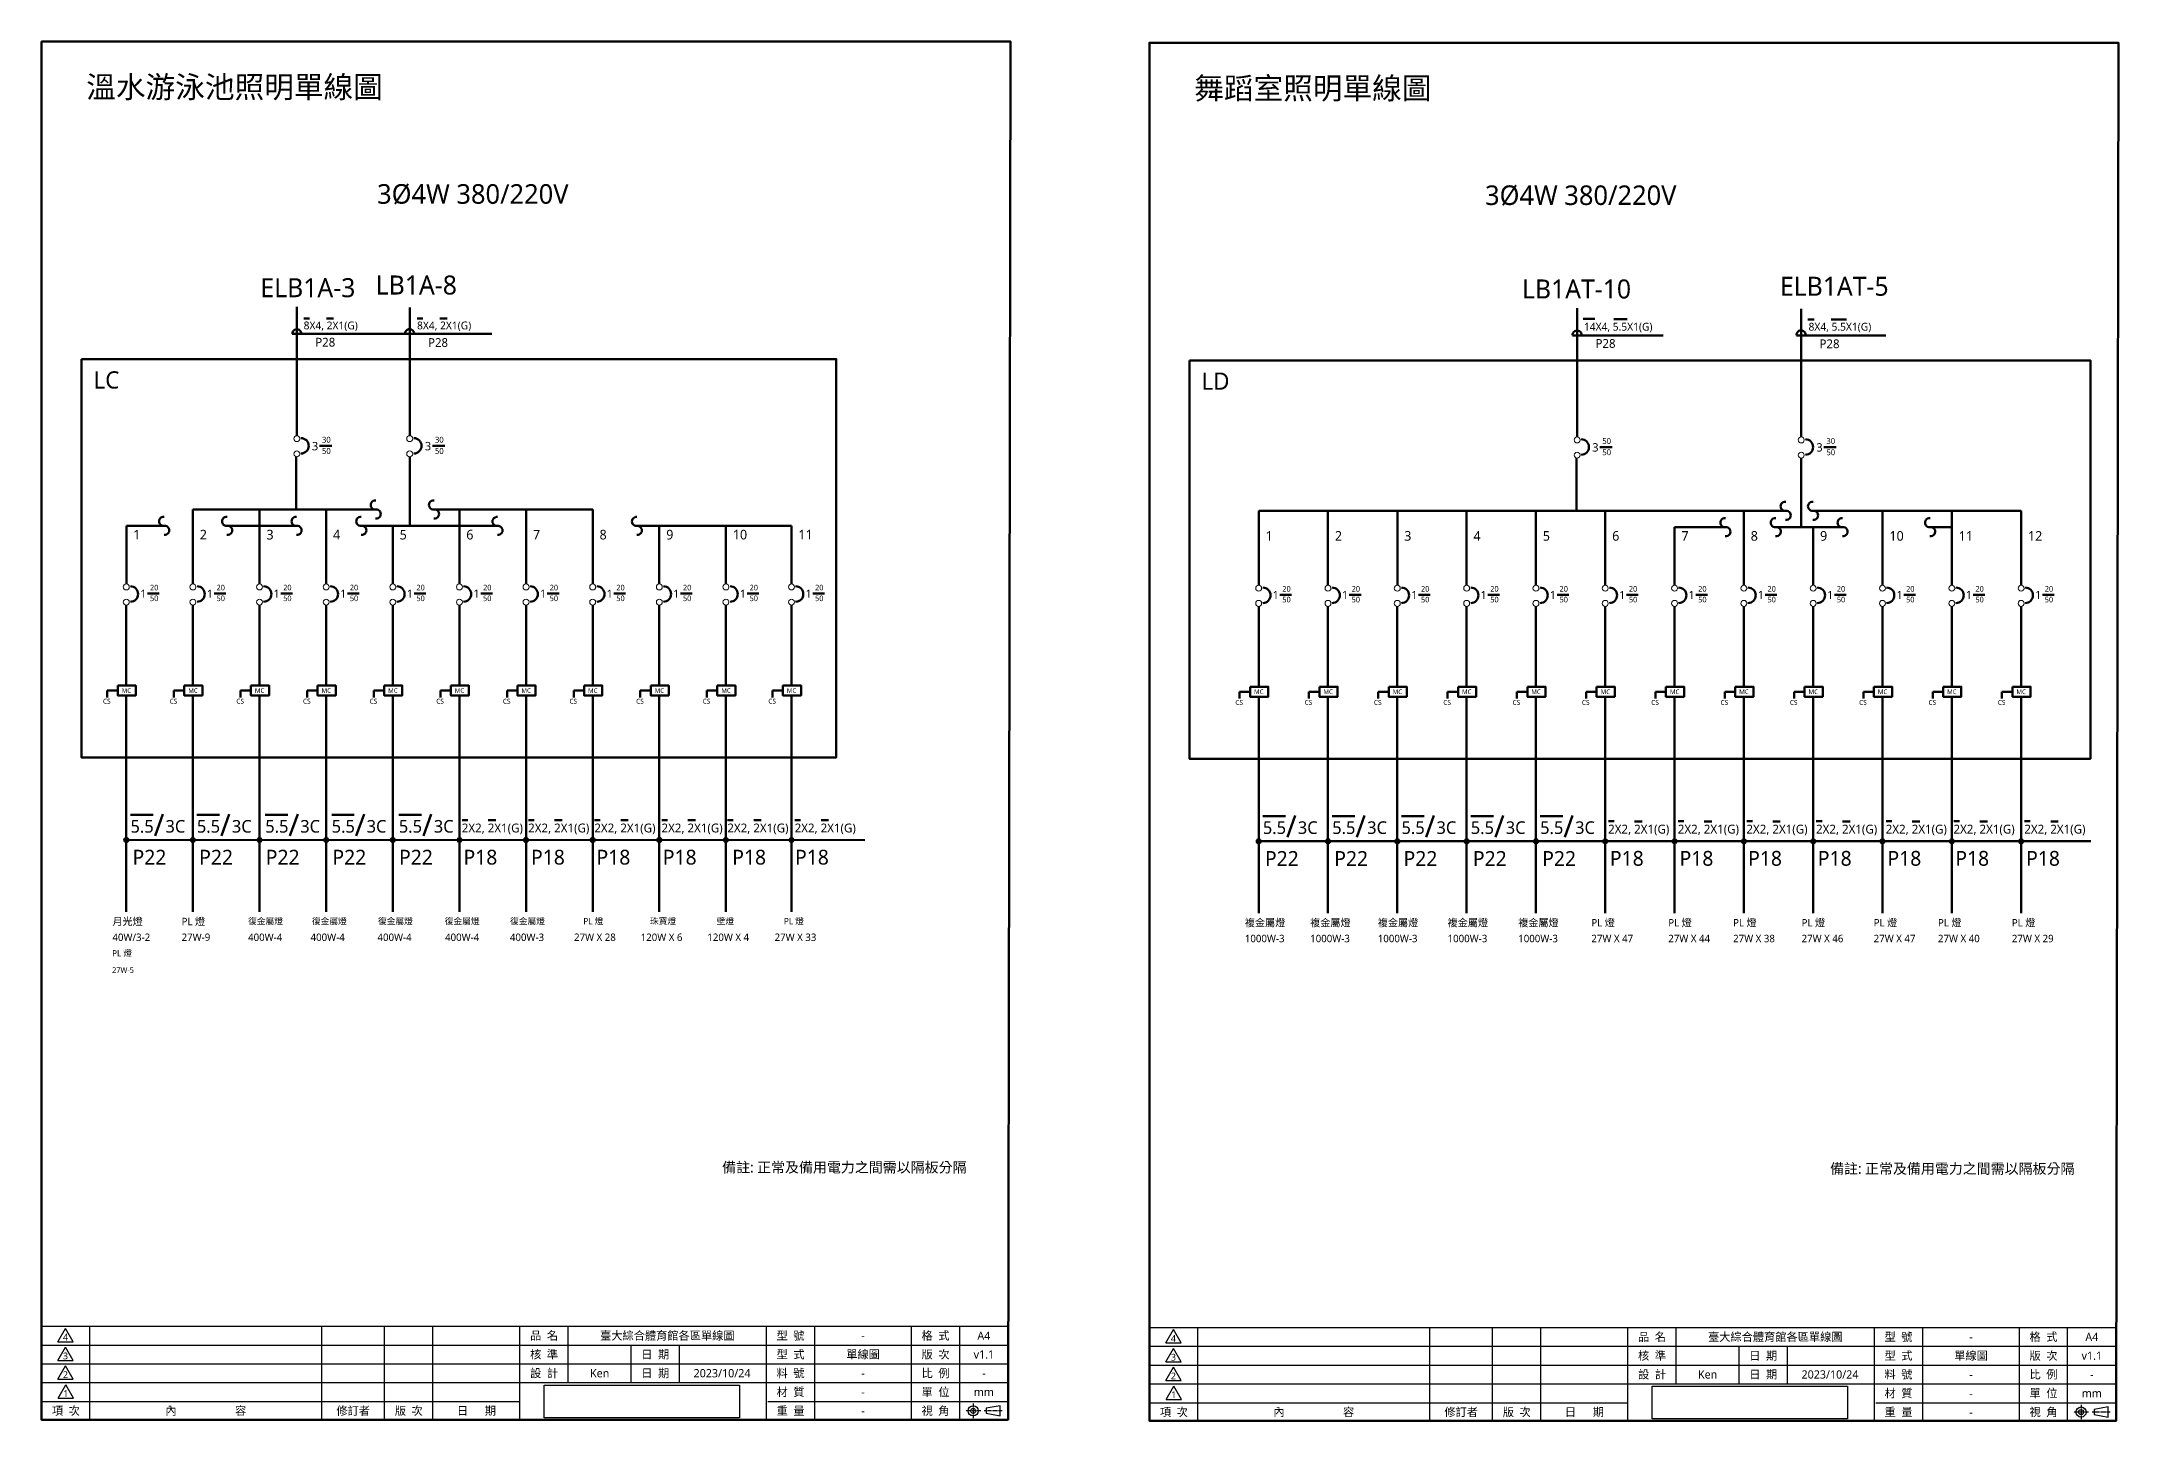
# Model space of a CAD drawing. Header units: millimetres. Extents: x 1426 to 1857, y 85 to 997.
# Drawn here: x 1426.5 to 1856.3, y 85.2 to 370.8 of the extents above; entities that cross this region are included whole.
import ezdxf
from ezdxf.enums import TextEntityAlignment as Align

# ---------------------------------------------------------------- set-up
doc = ezdxf.new("R2010")
doc.units = ezdxf.units.MM
doc.linetypes.add('CENTER2', pattern=[1.125, 0.75, -0.125, 0.125, -0.125])
doc.linetypes.add('SLD-實線', pattern=[0])
for name, color, linetype in [('PDF_文字', 251, 'Continuous'), ('小中心線', 2, 'CENTER2'), ('框+線+文字', 7, 'Continuous')]:
    doc.layers.add(name, color=color, linetype=linetype)
doc.layers.add('電力線示意', color=1, linetype='Continuous', lineweight=50)
doc.styles.add('PDF Arial', font='arial.ttf')
doc.styles.get("Standard").update_dxf_attribs({"font": ''})
doc.styles.get('Standard').set_extended_font_data('Microsoft JhengHei')
picture_1 = doc.add_image_def('image1.jpg', size_in_pixel=(2731, 456))

# ---------------------------------------------------------------- blocks, each defined once
blk = doc.blocks.new('A$C8cc65e2c')
at = {"layer": '電力線示意', "color": 7, "lineweight": 211}
for p, q in [((0, 0), (-2.18, 0)), ((-2.18, 0), (-2.18, -1.39))]:
    blk.add_line(p, q, dxfattribs=at)
blk.add_text('CS', height=1.01, dxfattribs=at).set_placement((-3.05, -2.69))

msp = doc.modelspace()

# ---------------------------------------------------------------- hatches: boundary and pattern name
at = {"layer": '電力線示意', "lineweight": 211}
h = msp.add_hatch(color=7, dxfattribs=at)
h.dxf.hatch_style = 1
h.paths.add_polyline_path([(1444.44, 205.56, 1), (1443.62, 205.56, 1)])
h = msp.add_hatch(color=7, dxfattribs=at)
h.dxf.hatch_style = 1
h.paths.add_polyline_path([(1458.23, 205.56, 1), (1457.41, 205.56, 1)])
h = msp.add_hatch(color=7, dxfattribs=at)
h.dxf.hatch_style = 1
h.paths.add_polyline_path([(1472.01, 205.56, 1), (1471.19, 205.56, 1)])
h = msp.add_hatch(color=7, dxfattribs=at)
h.dxf.hatch_style = 1
h.paths.add_polyline_path([(1485.81, 205.56, 1), (1484.99, 205.56, 1)])
h = msp.add_hatch(color=7, dxfattribs=at)
h.dxf.hatch_style = 1
h.paths.add_polyline_path([(1499.59, 205.56, 1), (1498.77, 205.56, 1)])
h = msp.add_hatch(color=7, dxfattribs=at)
h.dxf.hatch_style = 1
h.paths.add_polyline_path([(1513.37, 205.56, 1), (1512.55, 205.56, 1)])
h = msp.add_hatch(color=7, dxfattribs=at)
h.dxf.hatch_style = 1
h.paths.add_polyline_path([(1527.16, 205.56, 1), (1526.34, 205.56, 1)])
h = msp.add_hatch(color=7, dxfattribs=at)
h.dxf.hatch_style = 1
h.paths.add_polyline_path([(1540.95, 205.56, 1), (1540.13, 205.56, 1)])
h = msp.add_hatch(color=7, dxfattribs=at)
h.dxf.hatch_style = 1
h.paths.add_polyline_path([(1554.73, 205.56, 1), (1553.92, 205.56, 1)])
h = msp.add_hatch(color=7, dxfattribs=at)
h.dxf.hatch_style = 1
h.paths.add_polyline_path([(1568.52, 205.56, 1), (1567.7, 205.56, 1)])
h = msp.add_hatch(color=7, dxfattribs=at)
h.dxf.hatch_style = 1
h.paths.add_polyline_path([(1582.09, 205.56, 1), (1581.27, 205.56, 1)])
h = msp.add_hatch(color=7, dxfattribs=at)
h.dxf.hatch_style = 1
h.paths.add_polyline_path([(1678.77, 205.29, 1), (1677.95, 205.29, 1)])
h = msp.add_hatch(color=7, dxfattribs=at)
h.dxf.hatch_style = 1
h.paths.add_polyline_path([(1693.11, 205.29, 1), (1692.29, 205.29, 1)])
h = msp.add_hatch(color=7, dxfattribs=at)
h.dxf.hatch_style = 1
h.paths.add_polyline_path([(1707.45, 205.29, 1), (1706.63, 205.29, 1)])
h = msp.add_hatch(color=7, dxfattribs=at)
h.dxf.hatch_style = 1
h.paths.add_polyline_path([(1721.8, 205.29, 1), (1720.98, 205.29, 1)])
h = msp.add_hatch(color=7, dxfattribs=at)
h.dxf.hatch_style = 1
h.paths.add_polyline_path([(1736.14, 205.29, 1), (1735.32, 205.29, 1)])
h = msp.add_hatch(color=7, dxfattribs=at)
h.dxf.hatch_style = 1
h.paths.add_polyline_path([(1750.48, 205.29, 1), (1749.66, 205.29, 1)])
h = msp.add_hatch(color=7, dxfattribs=at)
h.dxf.hatch_style = 1
h.paths.add_polyline_path([(1764.82, 205.29, 1), (1764.01, 205.29, 1)])
h = msp.add_hatch(color=7, dxfattribs=at)
h.dxf.hatch_style = 1
h.paths.add_polyline_path([(1779.17, 205.29, 1), (1778.35, 205.29, 1)])
h = msp.add_hatch(color=7, dxfattribs=at)
h.dxf.hatch_style = 1
h.paths.add_polyline_path([(1793.51, 205.29, 1), (1792.69, 205.29, 1)])
h = msp.add_hatch(color=7, dxfattribs=at)
h.dxf.hatch_style = 1
h.paths.add_polyline_path([(1807.85, 205.29, 1), (1807.03, 205.29, 1)])
h = msp.add_hatch(color=7, dxfattribs=at)
h.dxf.hatch_style = 1
h.paths.add_polyline_path([(1822.2, 205.29, 1), (1821.38, 205.29, 1)])
h = msp.add_hatch(color=7, dxfattribs=at)
h.dxf.hatch_style = 1
h.paths.add_polyline_path([(1836.54, 205.29, 1), (1835.72, 205.29, 1)])

# ---------------------------------------------------------------- linework, layer by layer
at = {"lineweight": 30}
for p, q in [((1426.49, 85.51), (1426.49, 104.95)), ((1426.49, 104.95), (1626.49, 104.95)), ((1426.49, 85.51), (1426.49, 104.95)), ((1426.49, 85.51), (1426.49, 104.95)), ((1436.49, 85.51), (1436.49, 104.95)), ((1436.49, 85.51), (1436.49, 104.95)), ((1436.49, 85.51), (1436.49, 104.95)), ((1436.49, 85.51), (1436.49, 104.95)), ((1484.49, 85.51), (1484.49, 104.95)), ((1497.49, 85.51), (1497.49, 104.95)), ((1507.49, 85.51), (1507.49, 104.95)), ((1525.49, 85.51), (1525.49, 104.95)), ((1525.49, 85.51), (1525.49, 104.95)), ((1525.49, 85.51), (1525.49, 104.95)), ((1525.49, 85.51), (1525.49, 104.95)), ((1535.49, 93.28), (1535.49, 104.95)), ((1576.49, 85.51), (1576.49, 104.95)), ((1586.49, 85.51), (1586.49, 104.95)), ((1586.49, 85.51), (1586.49, 104.95)), ((1586.49, 85.51), (1586.49, 104.95)), ((1606.49, 85.51), (1606.49, 104.95)), ((1616.49, 85.51), (1616.49, 104.95)), ((1616.49, 85.51), (1616.49, 104.95)), ((1616.49, 85.51), (1616.49, 104.95)), ((1616.49, 85.51), (1616.49, 104.95)), ((1655.76, 85.25), (1655.76, 104.69)), ((1655.76, 104.69), (1855.76, 104.69)), ((1655.76, 85.25), (1655.76, 104.69)), ((1655.76, 85.25), (1655.76, 104.69)), ((1665.76, 85.25), (1665.76, 104.69)), ((1665.76, 85.25), (1665.76, 104.69)), ((1665.76, 85.25), (1665.76, 104.69)), ((1665.76, 85.25), (1665.76, 104.69)), ((1713.76, 85.25), (1713.76, 104.69)), ((1726.76, 85.25), (1726.76, 104.69)), ((1736.76, 85.25), (1736.76, 104.69)), ((1754.76, 85.25), (1754.76, 104.69)), ((1754.76, 85.25), (1754.76, 104.69)), ((1754.76, 85.25), (1754.76, 104.69)), ((1754.76, 85.25), (1754.76, 104.69)), ((1764.76, 93.02), (1764.76, 104.69)), ((1805.76, 85.25), (1805.76, 104.69)), ((1815.76, 85.25), (1815.76, 104.69)), ((1815.76, 85.25), (1815.76, 104.69)), ((1815.76, 85.25), (1815.76, 104.69)), ((1835.76, 85.25), (1835.76, 104.69)), ((1845.76, 85.25), (1845.76, 104.69)), ((1845.76, 85.25), (1845.76, 104.69)), ((1845.76, 85.25), (1845.76, 104.69)), ((1845.76, 85.25), (1845.76, 104.69)), ((1426.49, 101.06), (1626.49, 101.06)), ((1548.49, 93.28), (1548.49, 101.06)), ((1558.49, 93.28), (1558.49, 101.06)), ((1655.76, 100.8), (1855.76, 100.8)), ((1777.76, 93.02), (1777.76, 100.8)), ((1787.76, 93.02), (1787.76, 100.8)), ((1426.49, 97.17), (1626.49, 97.17)), ((1655.76, 96.91), (1855.76, 96.91)), ((1426.57, 93.28), (1571.51, 93.28)), ((1571.51, 93.28), (1626.49, 93.28)), ((1655.83, 93.02), (1800.77, 93.02)), ((1800.77, 93.02), (1855.76, 93.02)), ((1426.57, 89.39), (1525.49, 89.39)), ((1576.77, 89.39), (1626.49, 89.39)), ((1655.83, 89.13), (1754.76, 89.13)), ((1806.04, 89.13), (1855.76, 89.13))]:
    msp.add_line(p, q, dxfattribs=at)
at = {"lineweight": -3}
for p, q in [((1429.86, 101.75), (1431.45, 104.5)), ((1433.04, 101.75), (1431.45, 104.5)), ((1659.13, 101.49), (1660.72, 104.24)), ((1662.31, 101.49), (1660.72, 104.24)), ((1429.86, 101.75), (1433.04, 101.75)), ((1429.86, 97.86), (1431.45, 100.61)), ((1433.04, 97.86), (1431.45, 100.61)), ((1659.13, 101.49), (1662.31, 101.49)), ((1659.13, 97.6), (1660.72, 100.35)), ((1662.31, 97.6), (1660.72, 100.35)), ((1429.86, 97.86), (1433.04, 97.86)), ((1429.86, 93.97), (1431.45, 96.73)), ((1433.04, 93.97), (1431.45, 96.73)), ((1659.13, 97.6), (1662.31, 97.6)), ((1659.13, 93.71), (1660.72, 96.47)), ((1662.31, 93.71), (1660.72, 96.47)), ((1429.86, 93.97), (1433.04, 93.97)), ((1659.13, 93.71), (1662.31, 93.71))]:
    msp.add_line(p, q, dxfattribs=at)
at = {"color": 7, "lineweight": -3}
for p, q in [((1429.94, 90.08), (1431.53, 92.84)), ((1433.12, 90.08), (1431.53, 92.84)), ((1659.2, 89.82), (1660.8, 92.58)), ((1662.39, 89.82), (1660.8, 92.58)), ((1429.94, 90.08), (1433.12, 90.08)), ((1659.2, 89.82), (1662.39, 89.82))]:
    msp.add_line(p, q, dxfattribs=at)
at = {"color": 7, "linetype": 'SLD-實線', "lineweight": 0}
for centre in [(1479.32, 288.6), (1502.68, 288.6), (1744.25, 288.34), (1790.63, 288.34), (1479.32, 285.46), (1502.68, 285.46), (1744.25, 285.2), (1790.63, 285.2), (1444.03, 257.92), (1457.82, 257.92), (1471.6, 257.92), (1485.39, 257.92), (1499.18, 257.92), (1512.96, 257.92), (1526.75, 257.92), (1540.54, 257.92), (1554.33, 257.92), (1568.11, 257.92), (1581.68, 257.92), (1678.36, 257.66), (1692.7, 257.66), (1707.04, 257.66), (1721.39, 257.66), (1735.73, 257.66), (1750.07, 257.66), (1764.42, 257.66), (1778.76, 257.66), (1793.1, 257.66), (1807.44, 257.66), (1821.79, 257.66), (1836.13, 257.66), (1444.03, 254.78), (1457.82, 254.78), (1471.6, 254.78), (1485.39, 254.78), (1499.18, 254.78), (1512.96, 254.78), (1526.75, 254.78), (1540.54, 254.78), (1554.33, 254.78), (1568.11, 254.78), (1581.68, 254.78), (1678.36, 254.52), (1692.7, 254.52), (1707.04, 254.52), (1721.39, 254.52), (1735.73, 254.52), (1750.07, 254.52), (1764.42, 254.52), (1778.76, 254.52), (1793.1, 254.52), (1807.44, 254.52), (1821.79, 254.52), (1836.13, 254.52)]:
    msp.add_circle(centre, 0.613, dxfattribs=at)
at = {"layer": '小中心線', "color": 1}
for points in [[(1620.84, 87.45), (1617.7, 87.45)], [(1619.27, 88.95), (1619.27, 85.95)], [(1625.28, 87.45), (1621.56, 87.45)], [(1850.1, 87.19), (1846.97, 87.19)], [(1848.53, 88.69), (1848.53, 85.69)], [(1854.55, 87.19), (1850.82, 87.19)]]:
    msp.add_lwpolyline(points, dxfattribs=at)
at = {"layer": '框+線+文字', "color": 5}
for points in [[(1621.95, 86.93), (1624.89, 86.4), (1624.89, 88.5), (1621.95, 87.97)], [(1851.22, 86.67), (1854.16, 86.14), (1854.16, 88.24), (1851.22, 87.71)]]:
    msp.add_lwpolyline(points, close=True, dxfattribs=at)
for centre, radius in [((1619.27, 87.45), 1.05), ((1619.27, 87.45), 0.523), ((1848.53, 87.19), 1.05), ((1848.53, 87.19), 0.523)]:
    msp.add_circle(centre, radius, dxfattribs=at)
at = {"layer": '電力線示意', "color": 9, "lineweight": 50}
for p, q in [((1479.34, 315.87), (1479.32, 289.21)), ((1744.27, 315.61), (1744.25, 288.95)), ((1479.21, 284.86), (1479.19, 273.94)), ((1744.14, 284.59), (1744.13, 273.68))]:
    msp.add_line(p, q, dxfattribs=at)
at = {"layer": '電力線示意', "color": 7, "lineweight": 211}
for p, q in [((1502.67, 289.21), (1502.67, 315.72)), ((1790.61, 288.95), (1790.61, 315.46)), ((1478.37, 310.28), (1519.64, 310.28)), ((1480.78, 313.46), (1481.96, 313.46)), ((1485.45, 313.47), (1486.93, 313.47)), ((1504.25, 313.46), (1505.42, 313.46)), ((1508.91, 313.47), (1510.4, 313.47)), ((1743.3, 309.95), (1762.04, 309.95)), ((1745.53, 313.37), (1747.95, 313.37)), ((1751.84, 313.32), (1754.62, 313.32)), ((1789.66, 309.96), (1808.13, 309.96)), ((1792.01, 313.28), (1793.3, 313.28)), ((1796.8, 313.24), (1799.98, 313.24)), ((1484.02, 287.09), (1486.55, 287.09)), ((1502.67, 270.55), (1502.67, 284.85)), ((1507.39, 287.09), (1509.92, 287.09)), ((1748.95, 286.83), (1751.48, 286.83)), ((1790.61, 270.29), (1790.61, 284.59)), ((1795.33, 286.83), (1797.86, 286.83)), ((1457.82, 273.94), (1495.61, 273.94)), ((1457.82, 273.94), (1457.82, 258.53)), ((1471.61, 273.94), (1471.61, 258.53)), ((1485.39, 273.94), (1485.39, 258.53)), ((1507.57, 273.94), (1520.93, 273.94)), ((1512.97, 273.94), (1512.97, 258.53)), ((1520.93, 273.94), (1540.54, 273.94)), ((1526.75, 273.94), (1526.75, 258.53)), ((1540.54, 273.94), (1540.54, 258.53)), ((1678.36, 273.68), (1787.41, 273.68)), ((1678.36, 273.68), (1678.36, 258.27)), ((1692.7, 273.68), (1692.7, 258.27)), ((1707.05, 273.68), (1707.05, 258.27)), ((1721.39, 273.68), (1721.39, 258.27)), ((1735.73, 273.68), (1735.73, 258.27)), ((1750.07, 273.68), (1750.07, 258.27)), ((1778.76, 273.68), (1778.76, 258.27)), ((1793.1, 273.68), (1836.13, 273.68)), ((1807.45, 273.68), (1807.45, 258.27)), ((1821.79, 273.68), (1821.79, 258.27)), ((1836.13, 273.68), (1836.13, 258.27)), ((1444.04, 270.55), (1444.04, 258.53)), ((1444.04, 270.55), (1451.8, 270.55)), ((1444.04, 270.55), (1444.04, 258.53)), ((1444.04, 270.55), (1444.04, 258.53)), ((1444.04, 270.55), (1444.04, 258.53)), ((1457.82, 270.55), (1457.82, 258.53)), ((1457.82, 270.55), (1457.82, 258.53)), ((1457.82, 270.55), (1457.82, 258.53)), ((1464.91, 270.55), (1479.19, 270.55)), ((1471.61, 270.55), (1471.61, 258.53)), ((1471.61, 270.55), (1471.61, 258.53)), ((1471.61, 270.55), (1471.61, 258.53)), ((1485.39, 270.55), (1485.39, 258.53)), ((1485.39, 270.55), (1485.39, 258.53)), ((1485.39, 270.55), (1485.39, 258.53)), ((1492.7, 270.55), (1520.8, 270.55)), ((1499.18, 270.55), (1499.18, 258.53)), ((1499.18, 270.55), (1499.18, 258.53)), ((1499.18, 270.55), (1499.18, 258.53)), ((1499.18, 270.55), (1499.18, 258.53)), ((1512.97, 270.55), (1512.97, 258.53)), ((1512.97, 270.55), (1512.97, 258.53)), ((1512.97, 270.55), (1512.97, 258.53)), ((1526.75, 270.55), (1526.75, 258.53)), ((1526.75, 270.55), (1526.75, 258.53)), ((1526.75, 270.55), (1526.75, 258.53)), ((1540.54, 270.55), (1540.54, 258.53)), ((1540.54, 270.55), (1540.54, 258.53)), ((1540.54, 270.55), (1540.54, 258.53)), ((1549.64, 270.55), (1554.33, 270.55)), ((1554.33, 270.55), (1581.68, 270.55)), ((1554.33, 270.55), (1554.33, 258.53)), ((1554.33, 270.55), (1554.33, 258.53)), ((1554.33, 270.55), (1554.33, 258.53)), ((1554.33, 270.55), (1554.33, 258.53)), ((1568.11, 270.55), (1568.11, 258.53)), ((1568.11, 270.55), (1568.11, 258.53)), ((1568.11, 270.55), (1568.11, 258.53)), ((1568.11, 270.55), (1568.11, 258.53)), ((1581.68, 270.55), (1581.68, 258.53)), ((1581.68, 270.55), (1581.68, 258.53)), ((1581.68, 270.55), (1581.68, 258.53)), ((1581.68, 270.55), (1581.68, 258.53)), ((1678.36, 270.29), (1678.36, 258.27)), ((1678.36, 270.29), (1678.36, 258.27)), ((1678.36, 270.29), (1678.36, 258.27)), ((1764.42, 270.29), (1764.42, 258.27)), ((1764.42, 270.29), (1774.95, 270.29)), ((1785.24, 270.29), (1799.23, 270.29)), ((1793.1, 270.29), (1793.1, 258.27)), ((1817.35, 270.29), (1821.79, 270.29)), ((1444.03, 254.16), (1444.03, 237.52)), ((1448.43, 256.56), (1450.86, 256.56)), ((1457.82, 254.16), (1457.82, 237.52)), ((1462.22, 256.56), (1464.64, 256.56)), ((1471.6, 254.16), (1471.6, 237.52)), ((1476, 256.56), (1478.43, 256.56)), ((1485.39, 254.16), (1485.39, 237.52)), ((1489.79, 256.56), (1492.22, 256.56)), ((1499.18, 254.16), (1499.18, 237.52)), ((1503.58, 256.56), (1506, 256.56)), ((1512.96, 254.16), (1512.96, 237.52)), ((1517.37, 256.56), (1519.79, 256.56)), ((1526.75, 254.16), (1526.75, 237.52)), ((1531.15, 256.56), (1533.58, 256.56)), ((1540.54, 254.16), (1540.54, 237.52)), ((1544.94, 256.56), (1547.36, 256.56)), ((1554.33, 254.16), (1554.33, 237.52)), ((1558.73, 256.56), (1561.15, 256.56)), ((1568.11, 254.16), (1568.11, 237.52)), ((1572.51, 256.56), (1574.94, 256.56)), ((1581.68, 254.16), (1581.68, 237.52)), ((1586.08, 256.56), (1588.5, 256.56)), ((1678.36, 253.9), (1678.36, 237.26)), ((1682.76, 256.3), (1685.18, 256.3)), ((1692.7, 253.9), (1692.7, 237.26)), ((1697.1, 256.3), (1699.53, 256.3)), ((1707.04, 253.9), (1707.04, 237.26)), ((1711.45, 256.3), (1713.87, 256.3)), ((1721.39, 253.9), (1721.39, 237.26)), ((1725.79, 256.3), (1728.21, 256.3)), ((1735.73, 253.9), (1735.73, 237.26)), ((1740.13, 256.3), (1742.55, 256.3)), ((1750.07, 253.9), (1750.07, 237.26)), ((1754.47, 256.3), (1756.9, 256.3)), ((1764.42, 253.9), (1764.42, 237.26)), ((1768.82, 256.3), (1771.24, 256.3)), ((1778.76, 253.9), (1778.76, 237.26)), ((1783.16, 256.3), (1785.58, 256.3)), ((1793.1, 253.9), (1793.1, 237.26)), ((1797.5, 256.3), (1799.93, 256.3)), ((1807.44, 253.9), (1807.44, 237.26)), ((1811.84, 256.3), (1814.27, 256.3)), ((1821.79, 253.9), (1821.79, 237.26)), ((1826.19, 256.3), (1828.61, 256.3)), ((1836.13, 253.9), (1836.13, 237.26)), ((1840.53, 256.3), (1842.95, 256.3)), ((1444.03, 235.47), (1444.03, 205.57)), ((1457.82, 235.47), (1457.82, 205.57)), ((1471.6, 235.47), (1471.6, 205.57)), ((1485.39, 235.47), (1485.39, 205.57)), ((1499.18, 235.47), (1499.18, 205.57)), ((1512.96, 235.47), (1512.96, 205.57)), ((1526.75, 235.47), (1526.75, 205.57)), ((1540.54, 235.47), (1540.54, 205.57)), ((1554.33, 235.47), (1554.33, 205.57)), ((1568.11, 235.47), (1568.11, 205.57)), ((1581.68, 235.47), (1581.68, 205.57)), ((1678.36, 235.21), (1678.36, 205.3)), ((1692.7, 235.21), (1692.7, 205.3)), ((1707.04, 235.21), (1707.04, 205.3)), ((1721.39, 235.21), (1721.39, 205.3)), ((1735.73, 235.21), (1735.73, 205.3)), ((1750.07, 235.21), (1750.07, 205.3)), ((1764.42, 235.21), (1764.42, 205.3)), ((1778.76, 235.21), (1778.76, 205.3)), ((1793.1, 235.21), (1793.1, 205.3)), ((1807.44, 235.21), (1807.44, 205.3)), ((1821.79, 235.21), (1821.79, 205.3)), ((1836.13, 235.21), (1836.13, 205.3)), ((1444.91, 210.75), (1449.57, 210.75)), ((1450, 206.42), (1451.61, 210.89)), ((1458.65, 210.75), (1463.31, 210.75)), ((1463.74, 206.42), (1465.35, 210.89)), ((1472.8, 210.75), (1477.46, 210.75)), ((1477.89, 206.42), (1479.5, 210.89)), ((1486.54, 210.75), (1491.2, 210.75)), ((1491.63, 206.42), (1493.24, 210.89)), ((1500.44, 210.75), (1505.1, 210.75)), ((1505.53, 206.42), (1507.14, 210.89)), ((1684.33, 206.16), (1685.94, 210.63)), ((1698.67, 206.16), (1700.28, 210.63)), ((1713.01, 206.16), (1714.62, 210.63)), ((1727.35, 206.16), (1728.97, 210.63)), ((1741.7, 206.16), (1743.31, 210.63)), ((1513.51, 209.68), (1514.69, 209.68)), ((1518.92, 209.64), (1520.48, 209.64)), ((1527.24, 209.68), (1528.42, 209.68)), ((1532.65, 209.64), (1534.21, 209.64)), ((1540.94, 209.68), (1542.12, 209.68)), ((1546.34, 209.64), (1547.9, 209.64)), ((1554.84, 209.68), (1556.02, 209.68)), ((1560.24, 209.64), (1561.8, 209.64)), ((1568.46, 209.68), (1569.64, 209.68)), ((1573.86, 209.64), (1575.42, 209.64)), ((1582.39, 209.68), (1583.57, 209.68)), ((1587.79, 209.64), (1589.35, 209.64)), ((1679.24, 210.49), (1683.9, 210.49)), ((1693.58, 210.49), (1698.24, 210.49)), ((1707.92, 210.49), (1712.58, 210.49)), ((1722.27, 210.49), (1726.92, 210.49)), ((1736.61, 210.49), (1741.27, 210.49)), ((1750.73, 209.45), (1751.91, 209.45)), ((1756.14, 209.41), (1757.7, 209.41)), ((1765.15, 209.45), (1766.33, 209.45)), ((1770.55, 209.41), (1772.11, 209.41)), ((1779.34, 209.45), (1780.52, 209.45)), ((1784.74, 209.41), (1786.3, 209.41)), ((1793.75, 209.45), (1794.93, 209.45)), ((1799.16, 209.41), (1800.72, 209.41)), ((1808.17, 209.45), (1809.35, 209.45)), ((1813.58, 209.41), (1815.14, 209.41)), ((1822.2, 209.45), (1823.38, 209.45)), ((1827.61, 209.41), (1829.17, 209.41)), ((1836.85, 209.45), (1838.03, 209.45)), ((1842.26, 209.41), (1843.82, 209.41)), ((1444.03, 205.17), (1444.03, 190.72)), ((1444.04, 205.57), (1596.88, 205.56)), ((1457.82, 205.17), (1457.82, 190.72)), ((1471.6, 205.17), (1471.6, 190.72)), ((1485.39, 205.17), (1485.39, 190.72)), ((1499.18, 205.17), (1499.18, 190.72)), ((1512.96, 205.17), (1512.96, 190.72)), ((1526.75, 205.17), (1526.75, 190.72)), ((1540.54, 205.17), (1540.54, 190.72)), ((1554.33, 205.17), (1554.33, 190.72)), ((1568.11, 205.17), (1568.11, 190.72)), ((1581.68, 205.17), (1581.68, 190.72)), ((1678.36, 205.29), (1850.57, 205.29)), ((1678.36, 204.9), (1678.36, 190.45)), ((1692.7, 204.9), (1692.7, 190.45)), ((1707.04, 204.9), (1707.04, 190.45)), ((1721.39, 204.9), (1721.39, 190.45)), ((1735.73, 204.9), (1735.73, 190.45)), ((1750.07, 204.9), (1750.07, 190.45)), ((1764.42, 204.9), (1764.42, 190.45)), ((1778.76, 204.9), (1778.76, 190.45)), ((1793.1, 204.9), (1793.1, 190.45)), ((1807.44, 204.9), (1807.44, 190.45)), ((1821.79, 204.9), (1821.79, 190.45)), ((1836.13, 204.9), (1836.13, 190.45))]:
    msp.add_line(p, q, dxfattribs=at)
for points in [[(1426.49, 85.61), (1626.5, 85.61), (1627.01, 370.78), (1426.49, 370.78)], [(1655.76, 85.35), (1855.77, 85.35), (1856.27, 370.52), (1655.76, 370.52)], [(1442.25, 237.52), (1446, 237.52), (1446, 235.47), (1442.25, 235.47)], [(1456.04, 237.52), (1459.79, 237.52), (1459.79, 235.47), (1456.04, 235.47)], [(1469.82, 237.52), (1473.57, 237.52), (1473.57, 235.47), (1469.82, 235.47)], [(1483.61, 237.52), (1487.36, 237.52), (1487.36, 235.47), (1483.61, 235.47)], [(1497.4, 237.52), (1501.15, 237.52), (1501.15, 235.47), (1497.4, 235.47)], [(1511.18, 237.52), (1514.93, 237.52), (1514.93, 235.47), (1511.18, 235.47)], [(1524.97, 237.52), (1528.72, 237.52), (1528.72, 235.47), (1524.97, 235.47)], [(1538.76, 237.52), (1542.51, 237.52), (1542.51, 235.47), (1538.76, 235.47)], [(1552.54, 237.52), (1556.29, 237.52), (1556.29, 235.47), (1552.54, 235.47)], [(1566.33, 237.52), (1570.08, 237.52), (1570.08, 235.47), (1566.33, 235.47)], [(1579.9, 237.52), (1583.65, 237.52), (1583.65, 235.47), (1579.9, 235.47)], [(1676.58, 237.26), (1680.33, 237.26), (1680.33, 235.21), (1676.58, 235.21)], [(1690.92, 237.26), (1694.67, 237.26), (1694.67, 235.21), (1690.92, 235.21)], [(1705.26, 237.26), (1709.01, 237.26), (1709.01, 235.21), (1705.26, 235.21)], [(1719.61, 237.26), (1723.36, 237.26), (1723.36, 235.21), (1719.61, 235.21)], [(1733.95, 237.26), (1737.7, 237.26), (1737.7, 235.21), (1733.95, 235.21)], [(1748.29, 237.26), (1752.04, 237.26), (1752.04, 235.21), (1748.29, 235.21)], [(1762.63, 237.26), (1766.38, 237.26), (1766.38, 235.21), (1762.63, 235.21)], [(1776.98, 237.26), (1780.73, 237.26), (1780.73, 235.21), (1776.98, 235.21)], [(1791.32, 237.26), (1795.07, 237.26), (1795.07, 235.21), (1791.32, 235.21)], [(1805.66, 237.26), (1809.41, 237.26), (1809.41, 235.21), (1805.66, 235.21)], [(1820, 237.26), (1823.75, 237.26), (1823.75, 235.21), (1820, 235.21)], [(1834.35, 237.26), (1838.1, 237.26), (1838.1, 235.21), (1834.35, 235.21)]]:
    msp.add_lwpolyline(points, close=True, dxfattribs=at)
at = {"layer": '電力線示意', "color": 40, "lineweight": 211}
for points in [[(1434.75, 305.06), (1590.94, 305.06), (1590.94, 222.64), (1434.75, 222.64)], [(1664.02, 304.8), (1850.47, 304.8), (1850.47, 222.38), (1664.02, 222.38)]]:
    msp.add_lwpolyline(points, close=True, dxfattribs=at)
at = {"layer": '電力線示意', "color": 7, "lineweight": 211}
for centre in [(1444.03, 205.56), (1457.82, 205.56), (1471.6, 205.56), (1485.4, 205.56), (1499.18, 205.56), (1512.96, 205.56), (1526.75, 205.56), (1540.54, 205.56), (1554.33, 205.56), (1568.11, 205.56), (1581.68, 205.56), (1678.36, 205.29), (1692.7, 205.29), (1707.04, 205.29), (1721.39, 205.29), (1735.73, 205.29), (1750.07, 205.29), (1764.42, 205.29), (1778.76, 205.29), (1793.1, 205.29), (1807.44, 205.29), (1821.79, 205.29), (1836.13, 205.29)]:
    msp.add_circle(centre, 0.409, dxfattribs=at)
at = {"layer": '電力線示意', "color": 7, "lineweight": 50}
for centre in [(1479.32, 310.28), (1502.66, 310.32), (1744.25, 310.02), (1790.6, 310.06)]:
    msp.add_arc(centre, 0.952, 358.7736, 180.5485, dxfattribs=at)
at = {"layer": '電力線示意', "color": 8, "lineweight": 50}
for centre in [(1480.17, 287.13), (1503.53, 287.13), (1745.1, 286.87), (1791.48, 286.87), (1444.88, 256.45), (1458.67, 256.45), (1472.45, 256.45), (1486.24, 256.45), (1500.03, 256.45), (1513.81, 256.45), (1527.6, 256.45), (1541.39, 256.45), (1555.17, 256.45), (1568.96, 256.45), (1582.53, 256.45), (1679.21, 256.19), (1693.55, 256.19), (1707.89, 256.19), (1722.24, 256.19), (1736.58, 256.19), (1750.92, 256.19), (1765.26, 256.19), (1779.61, 256.19), (1793.95, 256.19), (1808.29, 256.19), (1822.64, 256.19), (1836.98, 256.19)]:
    msp.add_arc(centre, 1.6, 270, 90, dxfattribs=at)
at = {"layer": '電力線示意', "color": 7, "lineweight": 211}
for centre, start, end in [((1495.54, 274.88), 83.2086, 276.907), ((1507.6, 274.88), 83.2086, 276.907), ((1787.3, 274.62), 83.2086, 276.907), ((1792.96, 274.62), 83.2086, 276.907), ((1451.76, 271.49), 83.2086, 276.907), ((1464.79, 271.49), 83.2086, 276.907), ((1479.16, 271.49), 83.2086, 276.907), ((1492.55, 271.49), 83.2086, 276.907), ((1495.76, 273.02), 261.0538, 96.783), ((1507.82, 273.02), 261.0538, 96.783), ((1520.74, 271.48), 83.2086, 276.907), ((1549.58, 271.48), 83.2086, 276.907), ((1774.83, 271.22), 83.2086, 276.907), ((1785.24, 271.22), 83.2086, 276.907), ((1787.53, 272.76), 261.0538, 96.783), ((1793.18, 272.76), 261.0538, 96.783), ((1799.07, 271.22), 83.2086, 276.907), ((1817.19, 271.22), 83.2086, 276.907), ((1451.98, 269.63), 261.0538, 96.783), ((1465.01, 269.63), 261.0538, 96.783), ((1479.38, 269.63), 261.0538, 96.783), ((1492.77, 269.63), 261.0538, 96.783), ((1520.96, 269.62), 261.0538, 96.783), ((1549.8, 269.62), 261.0538, 96.783), ((1775.05, 269.36), 261.0538, 96.783), ((1785.47, 269.36), 261.0538, 96.783), ((1799.29, 269.36), 261.0538, 96.783), ((1817.41, 269.36), 261.0538, 96.783)]:
    msp.add_arc(centre, 0.937, start, end, dxfattribs=at)

# ---------------------------------------------------------------- block references
for p in [(1442.25, 236.47), (1456.05, 236.47), (1469.85, 236.47), (1483.64, 236.47), (1497.43, 236.47), (1511.21, 236.47), (1525, 236.47), (1538.79, 236.47), (1552.58, 236.47), (1566.36, 236.47), (1579.94, 236.47), (1676.58, 236.21), (1690.92, 236.21), (1705.26, 236.21), (1719.61, 236.21), (1733.95, 236.21), (1748.29, 236.21), (1762.63, 236.21), (1776.98, 236.21), (1791.32, 236.21), (1805.66, 236.21), (1820.01, 236.21), (1834.35, 236.21)]:
    msp.add_blockref('A$C8cc65e2c', p, dxfattribs=at)

# ---------------------------------------------------------------- texts
for s, height, p in [('4', 1.4, (1431.45, 102.69)), ('品  名', 1.7, (1530.49, 103)), ('臺大綜合體育館各區單線圖', 1.7, (1555.99, 103)), ('型  號', 1.7, (1581.49, 103)), ('格  式', 1.7, (1611.49, 103)), ('A4', 1.7, (1621.49, 103)), ('品  名', 1.7, (1759.76, 102.74)), ('臺大綜合體育館各區單線圖', 1.7, (1785.26, 102.74)), ('型  號', 1.7, (1810.76, 102.74)), ('格  式', 1.7, (1840.76, 102.74)), ('A4', 1.7, (1850.76, 102.74)), ('3', 1.4, (1431.45, 98.8)), ('核  準', 1.7, (1530.49, 99.11)), ('日  期', 1.7, (1553.49, 99.11)), ('型  式', 1.7, (1581.49, 99.11)), ('單線圖', 1.7, (1596.49, 99.11)), ('-', 1.7, (1596.49, 103)), ('版  次', 1.7, (1611.49, 99.11)), ('4', 1.4, (1660.72, 102.43)), ('3', 1.4, (1660.72, 98.54)), ('核  準', 1.7, (1759.76, 98.85)), ('日  期', 1.7, (1782.76, 98.85)), ('型  式', 1.7, (1810.76, 98.85)), ('單線圖', 1.7, (1825.76, 98.85)), ('-', 1.7, (1825.76, 102.74)), ('版  次', 1.7, (1840.76, 98.85)), ('2', 1.4, (1431.45, 94.92)), ('設  計', 1.7, (1530.49, 95.23)), ('Ken', 1.7, (1541.99, 95.23)), ('日  期', 1.7, (1553.49, 95.23)), ('2023/10/24', 1.7, (1567.31, 95.23)), ('料  號', 1.7, (1581.49, 95.23)), ('-', 1.7, (1596.49, 95.23)), ('比  例', 1.7, (1611.49, 95.23)), ('-', 1.7, (1621.49, 95.23)), ('2', 1.4, (1660.72, 94.66)), ('設  計', 1.7, (1759.76, 94.97)), ('Ken', 1.7, (1771.26, 94.97)), ('日  期', 1.7, (1782.76, 94.97)), ('2023/10/24', 1.7, (1796.58, 94.97)), ('料  號', 1.7, (1810.76, 94.97)), ('-', 1.7, (1825.76, 94.97)), ('比  例', 1.7, (1840.76, 94.97)), ('-', 1.7, (1850.76, 94.97)), ('材  質', 1.7, (1581.49, 91.34)), ('-', 1.7, (1596.49, 91.34)), ('單  位', 1.7, (1611.49, 91.34)), ('mm', 1.7, (1621.49, 91.34)), ('材  質', 1.7, (1810.76, 91.08)), ('-', 1.7, (1825.76, 91.08)), ('單  位', 1.7, (1840.76, 91.08)), ('mm', 1.7, (1850.76, 91.08)), ('項  次', 1.7, (1431.53, 87.45)), ('內                     容', 1.7, (1460.49, 87.45)), ('修訂者', 1.7, (1490.99, 87.45)), ('版  次', 1.7, (1502.49, 87.45)), ('日      期', 1.7, (1516.49, 87.45)), ('重  量', 1.7, (1581.49, 87.45)), ('-', 1.7, (1596.49, 87.45)), ('視  角', 1.7, (1611.49, 87.45)), ('項  次', 1.7, (1660.8, 87.19)), ('內                     容', 1.7, (1689.76, 87.19)), ('修訂者', 1.7, (1720.26, 87.19)), ('版  次', 1.7, (1731.76, 87.19)), ('日      期', 1.7, (1745.76, 87.19)), ('重  量', 1.7, (1810.76, 87.19)), ('-', 1.7, (1825.76, 87.19)), ('視  角', 1.7, (1840.76, 87.19))]:
    msp.add_text(s, height=height).set_placement(p, align=Align.MIDDLE_CENTER)
at = {"color": 1}
for p in [(1621.49, 99.11), (1850.76, 98.85)]:
    msp.add_text('v1.1', height=1.7, dxfattribs=at).set_placement(p, align=Align.MIDDLE_CENTER)
at = {"color": 7}
for p in [(1431.53, 91.03), (1660.8, 90.77)]:
    msp.add_text('1', height=1.4, dxfattribs=at).set_placement(p, align=Align.MIDDLE_CENTER)
at = {"layer": 'PDF_文字', "color": 0, "attachment_point": 7, "style": 'PDF Arial'}
for s, insert, char_height in [('{\\fMicrosoft JhengHei|b0|i0|c136|p34;溫水游泳池照明單線圖}', (1435.74, 358.59), 4.5), ('{\\fMicrosoft JhengHei|b0|i0|c136|p34;舞蹈室照明單線圖}', (1665.01, 358.33), 4.5), ('{\\fMicrosoft JhengHei|b0|i0|c136|p34;LB1A-8}', (1495.65, 318.38), 3.9327), ('{\\fMicrosoft JhengHei|b0|i0|c136|p34;ELB1A-3}', (1471.78, 317.82), 3.9327), ('{\\fMicrosoft JhengHei|b0|i0|c136|p34;LB1AT-10}', (1732.84, 317.56), 3.9327), ('{\\fMicrosoft JhengHei|b0|i0|c136|p34;ELB1AT-5}', (1786.22, 318.12), 3.9327)]:
    msp.add_mtext(s, dxfattribs=dict(at, insert=insert, char_height=char_height))
at = {"layer": '電力線示意', "color": 7, "lineweight": 211}
for s, height, p in [('3%%C4W 380/220V', 4.0443, (1495.93, 337.22)), ('3%%C4W 380/220V', 4.0443, (1725.2, 336.96)), ('P28', 1.812, (1483.14, 307.66)), ('P28', 1.812, (1506.48, 307.59)), ('P28', 1.812, (1748.07, 307.4)), ('P28', 1.812, (1794.42, 307.33)), ('3', 1.73, (1482.46, 286.2)), ('30', 1.211, (1484.53, 287.77)), ('3', 1.73, (1505.82, 286.2)), ('30', 1.211, (1507.9, 287.77)), ('50', 1.211, (1749.47, 287.51)), ('30', 1.211, (1795.84, 287.51)), ('50', 1.211, (1484.53, 285.45)), ('50', 1.211, (1507.9, 285.45)), ('3', 1.73, (1747.39, 285.94)), ('50', 1.211, (1749.47, 285.19)), ('3', 1.73, (1793.77, 285.94)), ('50', 1.211, (1795.84, 285.19)), ('1', 1.99, (1445.46, 267.75)), ('2', 1.99, (1459.24, 267.75)), ('3', 1.99, (1473.03, 267.75)), ('4', 1.99, (1486.81, 267.75)), ('5', 1.99, (1500.6, 267.75)), ('6', 1.99, (1514.39, 267.75)), ('7', 1.99, (1528.18, 267.75)), ('8', 1.99, (1541.96, 267.75)), ('9', 1.99, (1555.75, 267.75)), ('10', 1.991, (1569.54, 267.75)), ('11', 1.991, (1583.1, 267.75)), ('1', 1.99, (1679.78, 267.49)), ('2', 1.99, (1694.13, 267.49)), ('3', 1.99, (1708.47, 267.49)), ('4', 1.99, (1722.81, 267.49)), ('5', 1.99, (1737.15, 267.49)), ('6', 1.99, (1751.5, 267.49)), ('7', 1.99, (1765.84, 267.49)), ('8', 1.99, (1780.18, 267.49)), ('9', 1.99, (1794.52, 267.49)), ('10', 1.991, (1808.87, 267.49)), ('11', 1.991, (1823.21, 267.49)), ('12', 1.991, (1837.55, 267.49)), ('20', 1.16, (1448.93, 257.21)), ('20', 1.16, (1462.71, 257.21)), ('20', 1.16, (1476.5, 257.21)), ('20', 1.16, (1490.29, 257.21)), ('20', 1.16, (1504.07, 257.21)), ('20', 1.16, (1517.86, 257.21)), ('20', 1.16, (1531.65, 257.21)), ('20', 1.16, (1545.43, 257.21)), ('20', 1.16, (1559.22, 257.21)), ('20', 1.16, (1573.01, 257.21)), ('20', 1.16, (1586.57, 257.21)), ('20', 1.16, (1683.25, 256.95)), ('20', 1.16, (1697.6, 256.95)), ('20', 1.16, (1711.94, 256.95)), ('20', 1.16, (1726.28, 256.95)), ('20', 1.16, (1740.62, 256.95)), ('20', 1.16, (1754.97, 256.95)), ('20', 1.16, (1769.31, 256.95)), ('20', 1.16, (1783.65, 256.95)), ('20', 1.16, (1798, 256.95)), ('20', 1.16, (1812.34, 256.95)), ('20', 1.16, (1826.68, 256.95)), ('20', 1.16, (1841.02, 256.95)), ('1', 1.66, (1446.94, 255.71)), ('50', 1.16, (1448.93, 254.99)), ('1', 1.66, (1460.72, 255.71)), ('50', 1.16, (1462.71, 254.99)), ('1', 1.66, (1474.51, 255.71)), ('50', 1.16, (1476.5, 254.99)), ('1', 1.66, (1488.3, 255.71)), ('50', 1.16, (1490.29, 254.99)), ('1', 1.66, (1502.08, 255.71)), ('50', 1.16, (1504.07, 254.99)), ('1', 1.66, (1515.87, 255.71)), ('50', 1.16, (1517.86, 254.99)), ('1', 1.66, (1529.66, 255.71)), ('50', 1.16, (1531.65, 254.99)), ('1', 1.66, (1543.44, 255.71)), ('50', 1.16, (1545.43, 254.99)), ('1', 1.66, (1557.23, 255.71)), ('50', 1.16, (1559.22, 254.99)), ('1', 1.66, (1571.02, 255.71)), ('50', 1.16, (1573.01, 254.99)), ('1', 1.66, (1584.59, 255.71)), ('50', 1.16, (1586.57, 254.99)), ('1', 1.66, (1681.27, 255.45)), ('50', 1.16, (1683.25, 254.73)), ('1', 1.66, (1695.61, 255.45)), ('50', 1.16, (1697.6, 254.73)), ('1', 1.66, (1709.95, 255.45)), ('50', 1.16, (1711.94, 254.73)), ('1', 1.66, (1724.29, 255.45)), ('50', 1.16, (1726.28, 254.73)), ('1', 1.66, (1738.64, 255.45)), ('50', 1.16, (1740.62, 254.73)), ('1', 1.66, (1752.98, 255.45)), ('50', 1.16, (1754.97, 254.73)), ('1', 1.66, (1767.32, 255.45)), ('50', 1.16, (1769.31, 254.73)), ('1', 1.66, (1781.66, 255.45)), ('50', 1.16, (1783.65, 254.73)), ('1', 1.66, (1796.01, 255.45)), ('50', 1.16, (1798, 254.73)), ('1', 1.66, (1810.35, 255.45)), ('50', 1.16, (1812.34, 254.73)), ('1', 1.66, (1824.69, 255.45)), ('50', 1.16, (1826.68, 254.73)), ('1', 1.66, (1839.04, 255.45)), ('50', 1.16, (1841.02, 254.73)), ('MC', 0.965, (1443.07, 236.01)), ('MC', 0.965, (1456.85, 236.01)), ('MC', 0.965, (1470.64, 236.01)), ('MC', 0.965, (1484.43, 236.01)), ('MC', 0.965, (1498.21, 236.01)), ('MC', 0.965, (1512, 236.01)), ('MC', 0.965, (1525.79, 236.01)), ('MC', 0.965, (1539.57, 236.01)), ('MC', 0.965, (1553.36, 236.01)), ('MC', 0.965, (1567.15, 236.01)), ('MC', 0.965, (1580.71, 236.01)), ('MC', 0.965, (1677.39, 235.75)), ('MC', 0.965, (1691.74, 235.75)), ('MC', 0.965, (1706.08, 235.75)), ('MC', 0.965, (1720.42, 235.75)), ('MC', 0.965, (1734.77, 235.75)), ('MC', 0.965, (1749.11, 235.75)), ('MC', 0.965, (1763.45, 235.75)), ('MC', 0.965, (1777.79, 235.75)), ('MC', 0.965, (1792.14, 235.75)), ('MC', 0.965, (1806.48, 235.75)), ('MC', 0.965, (1820.82, 235.75)), ('MC', 0.965, (1835.16, 235.75)), ('5.5', 2.608, (1444.9, 207.08)), ('3C', 2.608, (1452.14, 207.09)), ('5.5', 2.608, (1458.64, 207.08)), ('3C', 2.608, (1465.88, 207.09)), ('5.5', 2.608, (1472.79, 207.08)), ('3C', 2.608, (1480.03, 207.09)), ('5.5', 2.608, (1486.53, 207.08)), ('3C', 2.608, (1493.77, 207.09)), ('5.5', 2.608, (1500.43, 207.08)), ('3C', 2.608, (1507.67, 207.09)), ('5.5', 2.608, (1679.22, 206.81)), ('3C', 2.608, (1686.46, 206.82)), ('5.5', 2.608, (1693.57, 206.81)), ('3C', 2.608, (1700.81, 206.82)), ('5.5', 2.608, (1707.91, 206.81)), ('3C', 2.608, (1715.15, 206.82)), ('5.5', 2.608, (1722.25, 206.81)), ('3C', 2.608, (1729.49, 206.82)), ('5.5', 2.608, (1736.6, 206.81)), ('3C', 2.608, (1743.84, 206.82)), ('P22', 3.069, (1445.33, 200.47)), ('P22', 3.069, (1459.12, 200.47)), ('P22', 3.069, (1472.9, 200.47)), ('P22', 3.069, (1486.69, 200.47)), ('P22', 3.069, (1500.48, 200.47)), ('P18', 3.069, (1513.82, 200.47)), ('P18', 3.069, (1527.79, 200.47)), ('P18', 3.069, (1541.34, 200.47)), ('P18', 3.069, (1555.06, 200.47)), ('P18', 3.069, (1569.43, 200.47)), ('P18', 3.069, (1582.42, 200.47)), ('P22', 3.069, (1679.66, 200.2)), ('P22', 3.069, (1694, 200.2)), ('P22', 3.069, (1708.34, 200.2)), ('P22', 3.069, (1722.69, 200.2)), ('P22', 3.069, (1737.03, 200.2)), ('P18', 3.069, (1751.04, 200.23)), ('P18', 3.069, (1765.46, 200.23)), ('P18', 3.069, (1779.65, 200.23)), ('P18', 3.069, (1794.07, 200.23)), ('P18', 3.069, (1808.48, 200.23)), ('P18', 3.069, (1822.52, 200.23)), ('P18', 3.069, (1837.17, 200.23)), ('月光燈', 1.535, (1441.16, 187.93)), ('PL 燈', 1.535, (1455.47, 187.93)), ('復金屬燈', 1.289, (1469.24, 188.13)), ('復金屬燈', 1.289, (1482.44, 188.13)), ('復金屬燈', 1.289, (1496.11, 188.13)), ('復金屬燈', 1.289, (1509.93, 188.13)), ('復金屬燈', 1.289, (1523.45, 188.13)), ('PL 燈', 1.289, (1538.61, 188.13)), ('珠寶燈', 1.289, (1552.4, 188.13)), ('壁燈', 1.289, (1566.19, 188.13)), ('PL 燈', 1.289, (1580.11, 188.13)), ('複金屬燈', 1.535, (1675.49, 187.67)), ('複金屬燈', 1.535, (1689.01, 187.67)), ('複金屬燈', 1.535, (1703, 187.67)), ('複金屬燈', 1.535, (1717.45, 187.67)), ('複金屬燈', 1.535, (1732.06, 187.67)), ('PL 燈', 1.535, (1747.2, 187.67)), ('PL 燈', 1.535, (1763.11, 187.67)), ('PL 燈', 1.535, (1776.53, 187.67)), ('PL 燈', 1.535, (1790.7, 187.67)), ('PL 燈', 1.535, (1805.62, 187.67)), ('PL 燈', 1.535, (1818.92, 187.67)), ('PL 燈', 1.535, (1834.21, 187.67)), ('40W/3-2', 1.535, (1441.16, 184.67)), ('27W-9', 1.535, (1455.47, 184.67)), ('400W-4', 1.535, (1469.23, 184.67)), ('400W-4', 1.535, (1482.16, 184.67)), ('400W-4', 1.535, (1496.01, 184.67)), ('400W-4', 1.535, (1509.99, 184.67)), ('400W-3', 1.535, (1523.41, 184.67)), ('27W X 28', 1.535, (1536.68, 184.67)), ('120W X 6', 1.535, (1550.47, 184.67)), ('120W X 4', 1.535, (1564.26, 184.67)), ('27W X 33', 1.535, (1578.18, 184.67)), ('1000W-3', 1.535, (1675.49, 184.41)), ('1000W-3', 1.535, (1689.01, 184.41)), ('1000W-3', 1.535, (1703, 184.41)), ('1000W-3', 1.535, (1717.45, 184.41)), ('1000W-3', 1.535, (1732.06, 184.41)), ('27W X 47', 1.535, (1747.2, 184.41)), ('27W X 44', 1.535, (1763.11, 184.41)), ('27W X 38', 1.535, (1776.53, 184.41)), ('27W X 46', 1.535, (1790.7, 184.41)), ('27W X 47', 1.535, (1805.62, 184.41)), ('27W X 40', 1.535, (1818.92, 184.41)), ('27W X 29', 1.535, (1834.21, 184.41)), ('PL 燈', 1.289, (1441.09, 181.48)), ('27W-5', 1.166, (1441.1, 178.05)), ('備註: 正常及備用電力之間需以隔板分隔', 2.1182, (1567.33, 136.77)), ('備註: 正常及備用電力之間需以隔板分隔', 2.1182, (1796.59, 136.5))]:
    msp.add_text(s, height=height, dxfattribs=at).set_placement(p)
at = {"layer": '電力線示意', "color": 7, "lineweight": 50}
for s, height, p in [('8X4, 2X1(G)', 1.6183, (1480.73, 311.22)), ('8X4, 2X1(G)', 1.6183, (1504.2, 311.22)), ('14X4, 5.5X1(G)', 1.6183, (1745.66, 310.96)), ('8X4, 5.5X1(G)', 1.6183, (1792.14, 310.96)), ('2X2, 2X1(G)', 1.8282, (1513.45, 207.13)), ('2X2, 2X1(G)', 1.8282, (1527.19, 207.13)), ('2X2, 2X1(G)', 1.8282, (1540.88, 207.13)), ('2X2, 2X1(G)', 1.8282, (1554.78, 207.13)), ('2X2, 2X1(G)', 1.8282, (1568.4, 207.13)), ('2X2, 2X1(G)', 1.8282, (1582.33, 207.13)), ('2X2, 2X1(G)', 1.8282, (1750.67, 206.9)), ('2X2, 2X1(G)', 1.8282, (1765.09, 206.9)), ('2X2, 2X1(G)', 1.8282, (1779.28, 206.9)), ('2X2, 2X1(G)', 1.8282, (1793.69, 206.9)), ('2X2, 2X1(G)', 1.8282, (1808.11, 206.9)), ('2X2, 2X1(G)', 1.8282, (1822.14, 206.9)), ('2X2, 2X1(G)', 1.8282, (1836.79, 206.9))]:
    msp.add_text(s, height=height, dxfattribs=at).set_placement(p)
at = {"layer": '電力線示意', "color": 40, "lineweight": 211}
for s, p in [('LC', (1437.23, 298.98)), ('LD', (1666.5, 298.72))]:
    msp.add_text(s, height=3.565, dxfattribs=at).set_placement(p)

# ---------------------------------------------------------------- pictures from other files: only their frames are drawn
image = msp.add_image(picture_1, insert=(1530.49, 86.03), size_in_units=(40.46, 6.76))
image.dxf.flags = 7
image = msp.add_image(picture_1, insert=(1759.75, 85.77), size_in_units=(40.46, 6.76))
image.dxf.flags = 7

doc.saveas('drawing.dxf')
